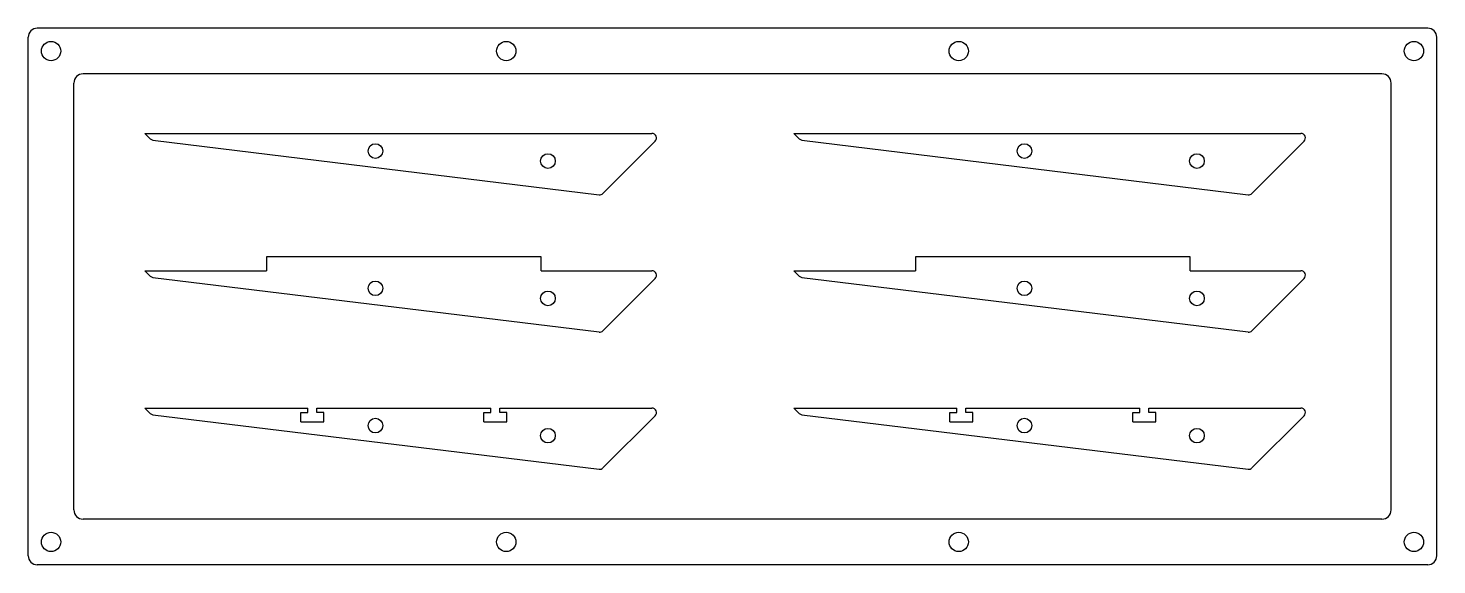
# Model space of a CAD drawing. Header units: millimetres. Extents: x 0 to 308, y 0 to 117.
import ezdxf

# ---------------------------------------------------------------- set-up
doc = ezdxf.new("R2010")
doc.units = ezdxf.units.MM
doc.header["$MEASUREMENT"] = 0
doc.layers.add('VISIBLE', color=7, linetype='Continuous')

msp = doc.modelspace()

# ---------------------------------------------------------------- linework, layer by layer
for p, q in [((305.75, 117.25), (2, 117.25)), ((295.75, 107.25), (12, 107.25)), ((25.47, 94.26), (136.26, 94.26)), ((25.47, 94.26), (26.64, 93.09)), ((27.23, 92.8), (124.75, 80.87)), ((136.97, 92.55), (125.57, 81.16)), ((167.26, 94.26), (278.04, 94.26)), ((167.26, 94.26), (168.43, 93.09)), ((169.02, 92.8), (266.54, 80.87)), ((278.75, 92.55), (267.36, 81.16)), ((112.07, 67.26), (52.07, 67.26)), ((52.07, 67.26), (52.07, 64.26)), ((112.07, 64.26), (112.07, 67.26)), ((253.86, 67.26), (193.86, 67.26)), ((193.86, 67.26), (193.86, 64.26)), ((253.86, 64.26), (253.86, 67.26)), ((25.47, 64.26), (52.07, 64.26)), ((25.47, 64.26), (26.64, 63.09)), ((27.23, 62.8), (124.75, 50.87)), ((112.07, 64.26), (136.26, 64.26)), ((136.97, 62.55), (125.57, 51.16)), ((167.26, 64.26), (193.86, 64.26)), ((167.26, 64.26), (168.43, 63.09)), ((169.02, 62.8), (266.54, 50.87)), ((253.86, 64.26), (278.04, 64.26)), ((278.75, 62.55), (267.36, 51.16)), ((25.47, 34.26), (61.07, 34.26)), ((25.47, 34.26), (26.64, 33.09)), ((61.07, 33.26), (61.07, 34.26)), ((63.07, 34.26), (99.01, 34.26)), ((63.07, 33.26), (63.07, 34.26)), ((82.07, 34.26), (101.07, 34.26)), ((101.07, 33.26), (101.07, 34.26)), ((103.07, 34.26), (136.26, 34.26)), ((103.07, 33.26), (103.07, 34.26)), ((167.26, 34.26), (202.86, 34.26)), ((167.26, 34.26), (168.43, 33.09)), ((202.86, 33.26), (202.86, 34.26)), ((204.86, 34.26), (240.8, 34.26)), ((204.86, 33.26), (204.86, 34.26)), ((223.86, 34.26), (242.86, 34.26)), ((242.86, 33.26), (242.86, 34.26)), ((244.86, 34.26), (278.04, 34.26)), ((244.86, 33.26), (244.86, 34.26)), ((27.23, 32.8), (124.75, 20.87)), ((59.57, 31.26), (59.57, 33.26)), ((59.57, 33.26), (61.07, 33.26)), ((59.57, 31.26), (64.57, 31.26)), ((64.57, 33.26), (63.07, 33.26)), ((64.57, 31.26), (64.57, 33.26)), ((99.57, 31.26), (99.57, 33.26)), ((99.57, 33.26), (101.07, 33.26)), ((99.57, 31.26), (104.57, 31.26)), ((104.57, 33.26), (103.07, 33.26)), ((104.57, 31.26), (104.57, 33.26)), ((136.97, 32.55), (125.57, 21.16)), ((169.02, 32.8), (266.54, 20.87)), ((201.36, 31.26), (201.36, 33.26)), ((201.36, 33.26), (202.86, 33.26)), ((201.36, 31.26), (206.36, 31.26)), ((206.36, 33.26), (204.86, 33.26)), ((206.36, 31.26), (206.36, 33.26)), ((241.36, 31.26), (241.36, 33.26)), ((241.36, 33.26), (242.86, 33.26)), ((241.36, 31.26), (246.36, 31.26)), ((246.36, 33.26), (244.86, 33.26)), ((246.36, 31.26), (246.36, 33.26)), ((278.75, 32.55), (267.36, 21.16))]:
    msp.add_line(p, q)
for centre, radius in [((5, 112.25), 2.1), ((104.45, 112.25), 2.1), ((203.3, 112.25), 2.1), ((302.75, 112.25), 2.1), ((75.87, 90.41), 1.6), ((113.56, 88.22), 1.6), ((217.65, 90.41), 1.6), ((255.35, 88.22), 1.6), ((75.87, 60.41), 1.6), ((217.65, 60.41), 1.6), ((113.56, 58.22), 1.6), ((255.35, 58.22), 1.6), ((75.87, 30.41), 1.6), ((217.65, 30.41), 1.6), ((113.56, 28.22), 1.6), ((255.35, 28.22), 1.6), ((5, 5), 2.1), ((104.45, 5), 2.1), ((203.3, 5), 2.1), ((302.75, 5), 2.1)]:
    msp.add_circle(centre, radius)
for centre, radius, start, end in [((2, 115.25), 2, 90, 180), ((305.75, 115.25), 2, 0, 90), ((12, 105.25), 2, 90, 180), ((295.75, 105.25), 2, 0, 90), ((27.35, 93.79), 1, 225, 263.0257), ((136.26, 93.26), 1, 315, 90), ((169.14, 93.79), 1, 225, 263.0257), ((278.04, 93.26), 1, 315, 90), ((124.87, 81.86), 1, 263.3865, 315), ((266.65, 81.86), 1, 263.3865, 315), ((27.35, 63.79), 1, 225, 263.0257), ((136.26, 63.26), 1, 315, 90), ((169.14, 63.79), 1, 225, 263.0257), ((278.04, 63.26), 1, 315, 90), ((124.87, 51.86), 1, 263.3865, 315), ((266.65, 51.86), 1, 263.3865, 315), ((136.26, 33.26), 1, 315, 90), ((278.04, 33.26), 1, 315, 90), ((27.35, 33.79), 1, 225, 263.0257), ((169.14, 33.79), 1, 225, 263.0257), ((124.87, 21.86), 1, 263.3865, 315), ((266.65, 21.86), 1, 263.3865, 315)]:
    msp.add_arc(centre, radius, start, end)
at = {"layer": 'VISIBLE'}
for p, q in [((0, 2), (0, 115.25)), ((307.75, 2), (307.75, 115.25)), ((10, 12), (10, 105.25)), ((297.75, 12), (297.75, 105.25)), ((295.75, 10), (12, 10)), ((305.75, 0), (2, 0))]:
    msp.add_line(p, q, dxfattribs=at)
for centre, start, end in [((12, 12), 180, 270), ((295.75, 12), 270, 0), ((2, 2), 180, 270), ((305.75, 2), 270, 0)]:
    msp.add_arc(centre, 2, start, end, dxfattribs=at)

doc.saveas('drawing.dxf')
